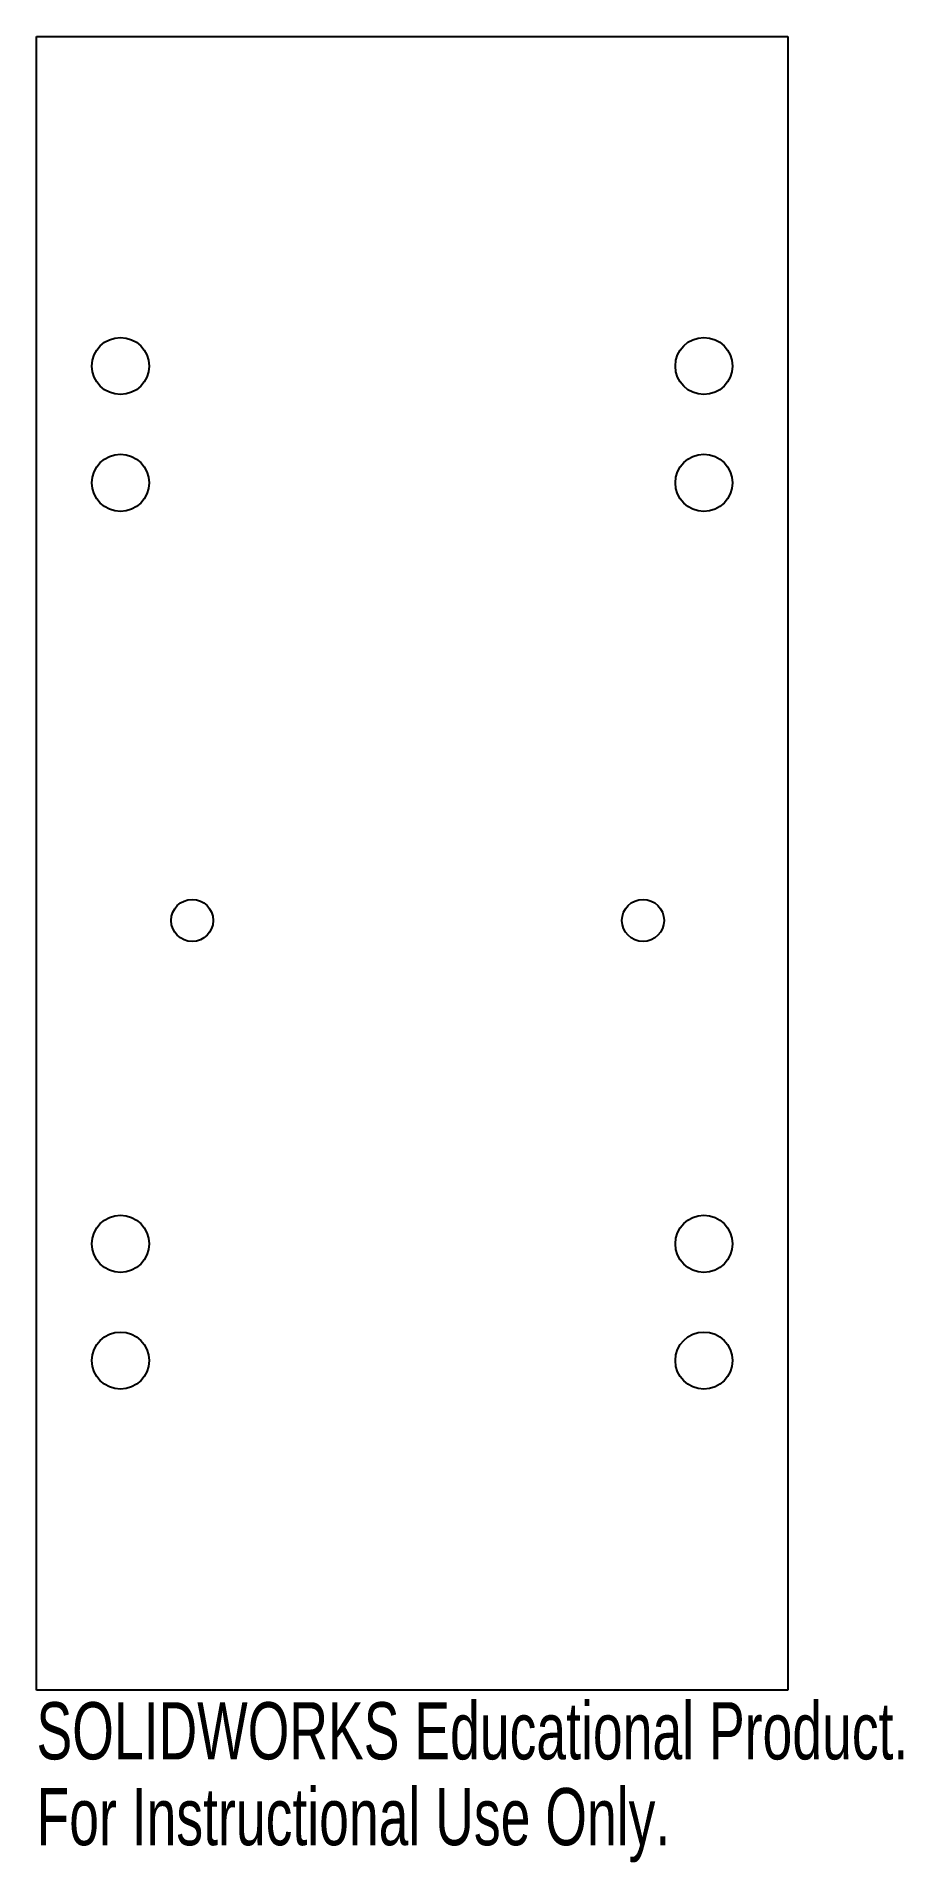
# Model space of a CAD drawing. Header units: inches. Extents: x 0 to 2.88, y -0.57 to 5.5.
import ezdxf

# ---------------------------------------------------------------- set-up
doc = ezdxf.new("R2010")
doc.units = ezdxf.units.IN
doc.header["$MEASUREMENT"] = 0
doc.styles.add('SLDTEXTSTYLE0', font='TXT', dxfattribs={"width": 0.7})

msp = doc.modelspace()

# ---------------------------------------------------------------- linework, layer by layer
at = {"color": 7, "linetype": 'Continuous', "lineweight": 25}
for p, q in [((0, 5.5), (2.5, 5.5)), ((0, 0), (0, 5.5)), ((2.5, 5.5), (2.5, 0)), ((2.5, 0), (0, 0))]:
    msp.add_line(p, q, dxfattribs=at)
for centre, radius in [((0.2795, 4.4041), 0.095), ((2.2205, 4.4041), 0.095), ((0.2795, 4.0156), 0.095), ((2.2205, 4.0156), 0.095), ((0.518, 2.56), 0.07), ((2.018, 2.56), 0.07), ((0.2795, 1.4844), 0.095), ((2.2205, 1.4844), 0.095), ((0.2795, 1.0959), 0.095), ((2.2205, 1.0959), 0.095)]:
    msp.add_circle(centre, radius, dxfattribs=at)

# ---------------------------------------------------------------- texts
at = {"color": 7, "linetype": 'Continuous', "char_height": 0.1903, "attachment_point": 1, "style": 'SLDTEXTSTYLE0'}
for s, insert in [('SOLIDWORKS Educational Product.', (0, -0.0401)), ('For Instructional Use Only.', (0, -0.3256))]:
    msp.add_mtext(s, dxfattribs=dict(at, insert=insert))

doc.saveas('drawing.dxf')
